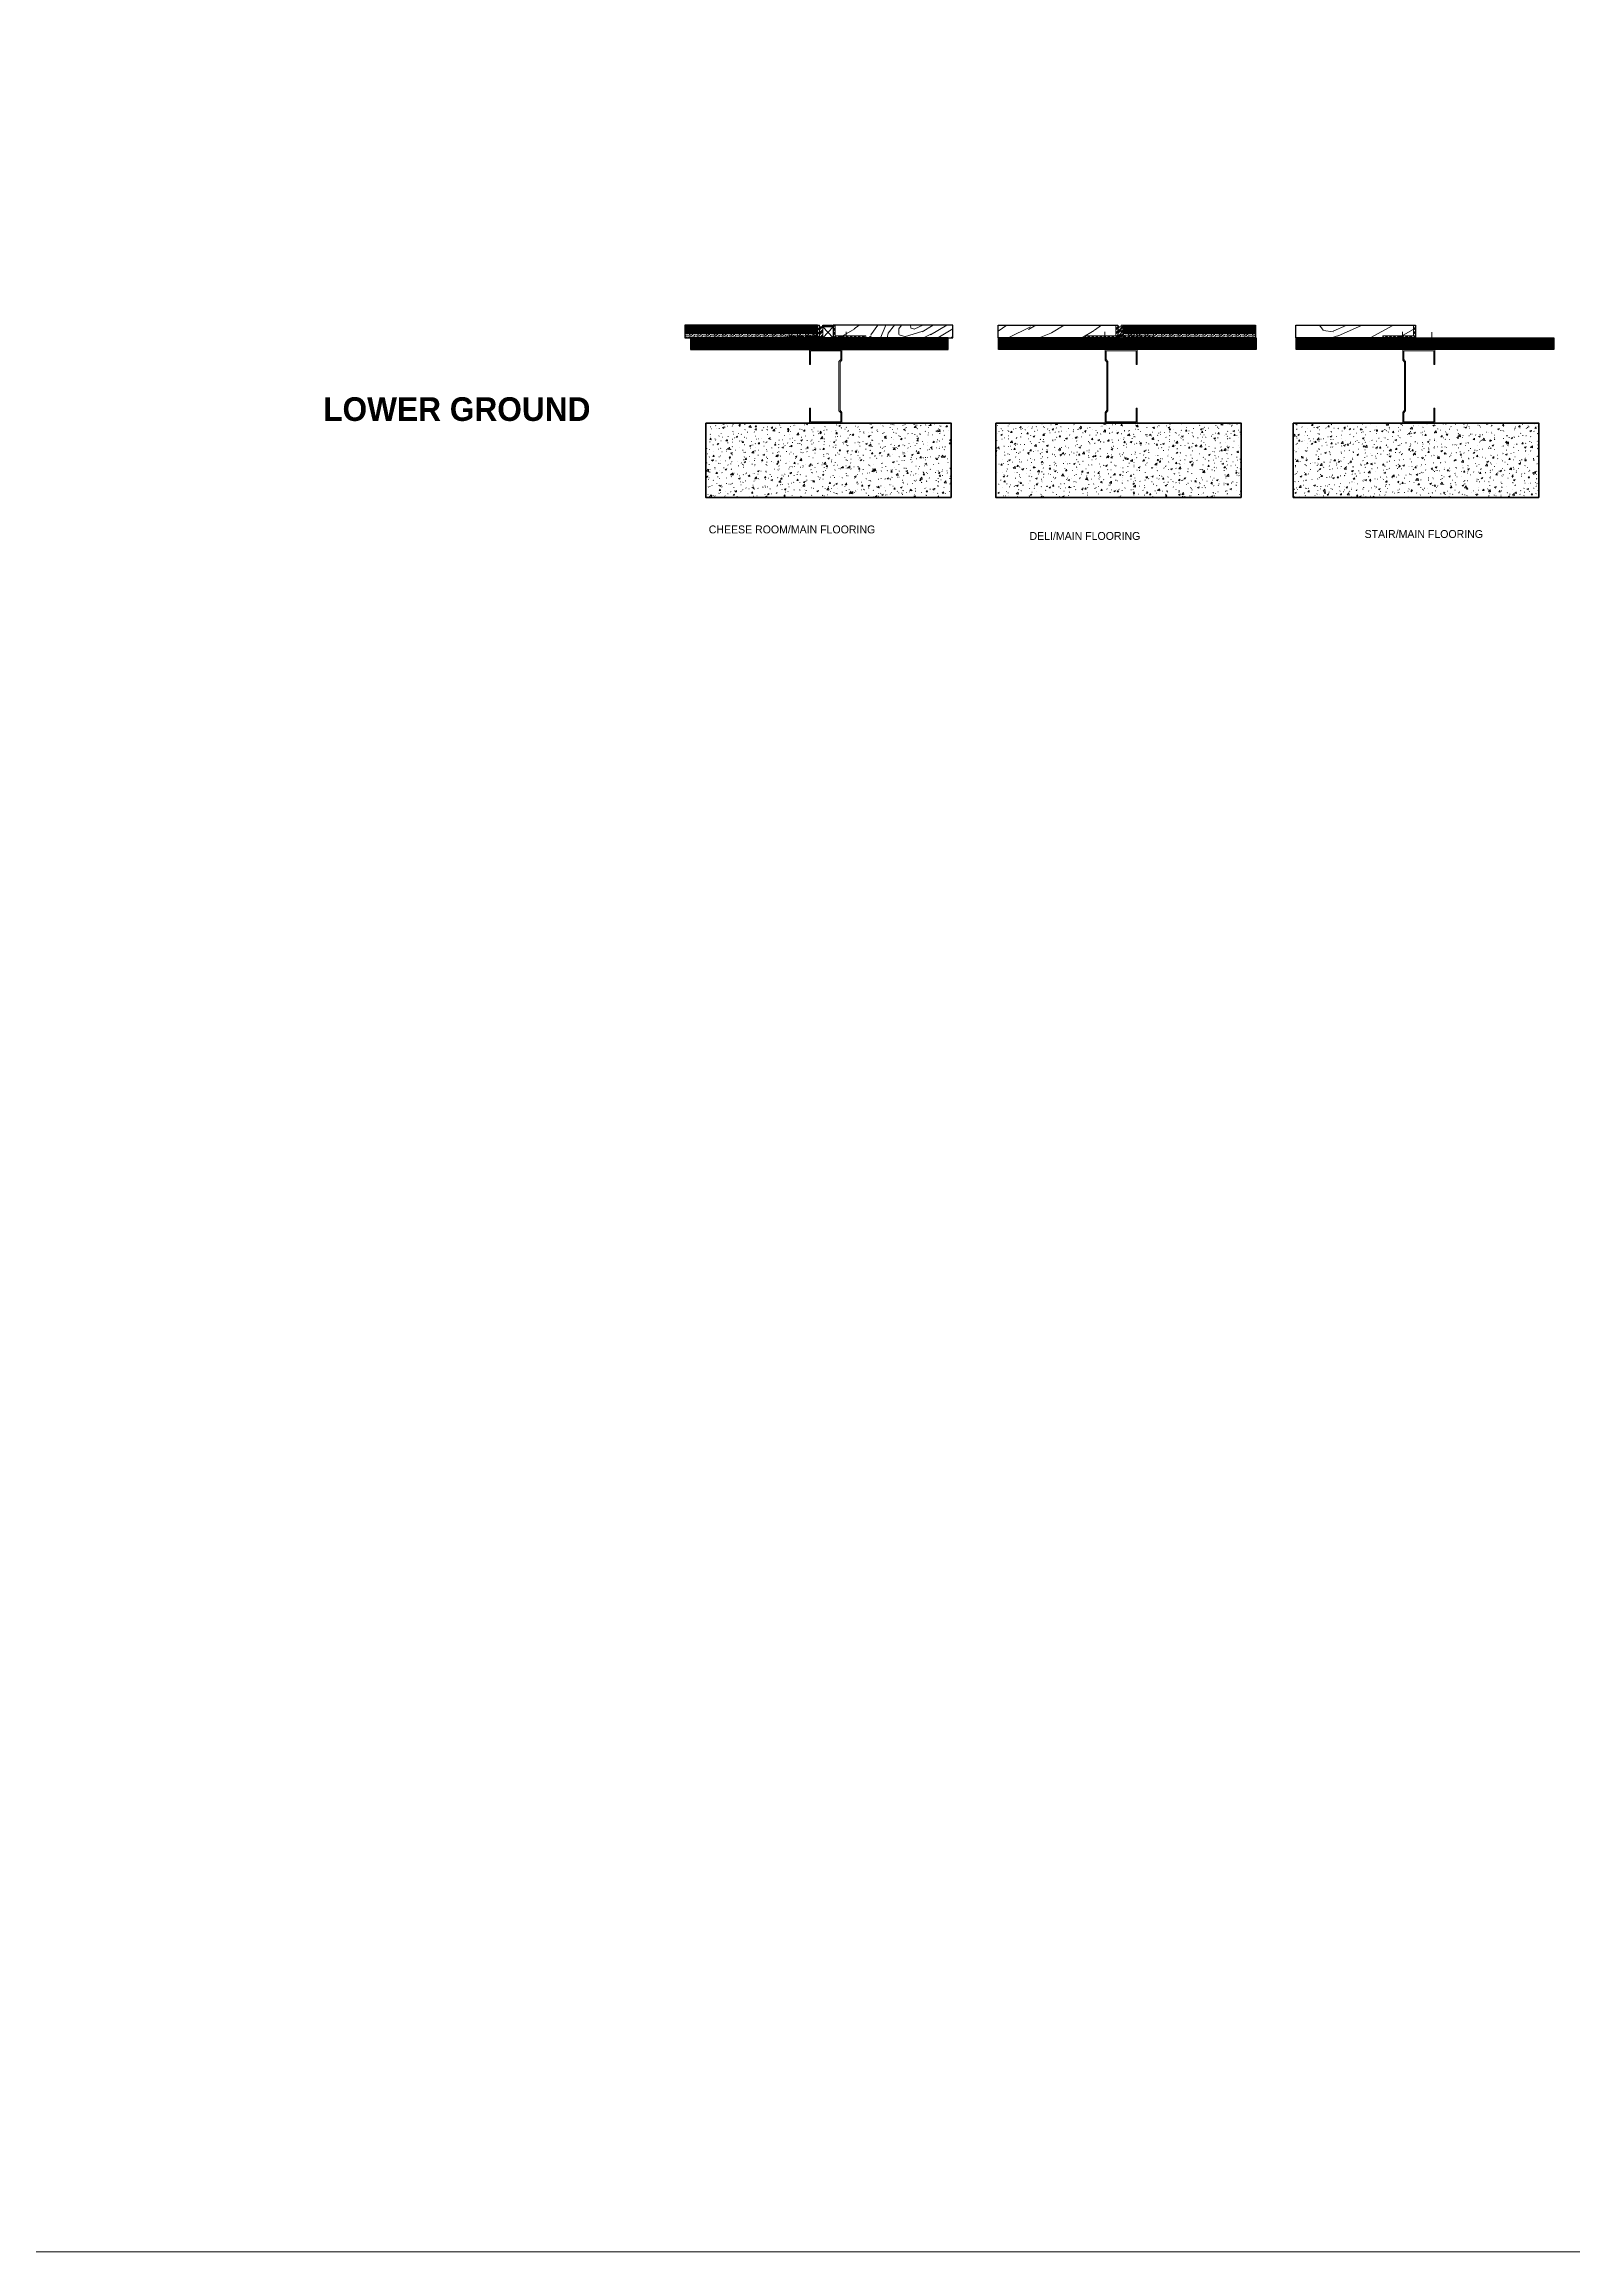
# Model space of a CAD drawing. Header units: millimetres. Extents: x -159872 to 386485, y -250577 to 158966.
# Drawn here: x -46857 to -44514, y 26400 to 29786 of the extents above; entities that cross this region are included whole.
import ezdxf

# ---------------------------------------------------------------- set-up
doc = ezdxf.new("R2010")
doc.units = ezdxf.units.MM
doc.linetypes.add('Line Type-23', pattern=[12.192, 7.62, -1.524, 1.524, -1.524])
for name, color, linetype, lineweight in [('LDS-finishes-floor', 252, 'Continuous', 9), ('LDS-finishes-floor_Hatch', 7, 'Continuous', 5), ('LDS-vport', 100, 'Continuous', 18)]:
    doc.layers.add(name, color=color, linetype=linetype, lineweight=lineweight)
doc.styles.add('2Stone Sans', font='')
doc.styles.add('2Stone Sans (bold)', font='')
doc.styles.get('2Stone Sans').set_extended_font_data('2Stone Sans')
doc.styles.get('2Stone Sans (bold)').set_extended_font_data('2Stone Sans', bold=True)
pattern_1 = [(30, (60734.57, -36191.28), (-150, 259.8076), [43.5, -256.5])]
pattern_2 = [(25.101, (60761.173, -36231.346), (3267.68845005, 1540.1973933), [52.6926, -10485.807]), (26.0549, (60726.809, -36285.827), (4047.1110535, 1990.1983232), [87.2067, -8633.4576]), (28.7681, (60688.2007, -36347.9547), (12360.94882204, 6790.2088995), [139.5324, -27766.9179]), (56.565, (60848.78, -36392.08), (109.80776, 409.8074), [33.5409, -637.2792]), (13.7398, (60815.535, -36364.505), (2118.6533044, 530.3849318), [37.5, -7462.4997]), (13.8108, (60799.491, -36354.715), (2118.6532903, 530.3850168), [48.42, -9635.5872]), (40.4374, (60817.7065, -36434.265), (6264.8114482, 5349.02857335), [57.9591, -11533.8456]), (21.3844, (60793.29, -36340.975), (5646.14994264, 2220.5816205), [50.0649, -9962.9253]), (28.2377, (60752.912, -36340.0383), (8723.64370912, 4690.20594164), [97.5462, -19411.6815]), (21.3844, (60721.29, -36216.267), (5646.14994264, 2220.5816205), [50.0649, -9962.9253]), (33.9909, (60686.9516, -36192.791), (3487.3071382, 2359.80660606), [64.6569, -12866.7003]), (17.0054, (60668.263, -36508.422), (2638.2681394, 830.3854145), [20.0124, -3982.4865]), (27.4363, (60671.8872, -36277.699), (11991.33483024, 6230.39905328), [100.6008, -20019.5373]), (33.1798, (60603.99, -36322.096), (4266.7307825, 2809.805205), [81.1248, -5327.202]), (36.8427, (60573.763, -36344.743), (1928.4626298, 1459.8049655), [37.7691, -7516.0368]), (30, (60663.16, -36322.58), (-150, 259.8076), [73.5, -226.5]), (36.7661, (60591.763, -36375.92), (10161.92844017, 7599.02362176), [89.1207, -17735.0175]), (32.6425, (60606.013, -36400.602), (10871.73281609, 6969.60629901), [97.6038, -19423.1538]), (56.565, (60797.71, -36414.63), (109.80776, 409.8074), [23.4786, -647.3415]), (-45.9637, (60806.35, -36390.59), (709.808505, -629.422273), [6.1848, -1230.7473]), (30, (60722.3, -36446.04), (-150, 259.8076), [19.5, -280.5]), (38.7461, (60739.2, -36436.29), (1408.84659, 1159.8059283), [19.7295, -3926.154]), (101.565, (60754.59, -36423.94), (-149.99982, 259.80765), [4.7433, -943.9401]), (-3.69, (60742.84, -36418.6), (669.61466, 40.193173), [10.8168, -1070.8479]), (21.2539, (60724.456, -36425.75), (1968.6521463, 790.194516), [19.7295, -3926.154]), (35.1944, (60710.916, -36435.3), (2448.0768566, 1759.806308), [16.5681, -3297.0402]), (48.4349, (60701.475, -36445.95), (369.615396, 559.80705), [14.2302, -934.4529]), (101.565, (60702.43, -36450.59), (-149.99982, 259.80765), [4.7433, -943.9401]), (-14.9999, (60702.43, -36450.6), (259.80723, 150.00087), [6.3639, -417.8994]), (24.2895, (60708.573, -36452.24), (259.8072906, 150.000476), [15.0747, -2999.8875]), (-14.9999, (60684.24, -36461.1), (259.80723, 150.00087), [10.6065, -413.6568]), (16.7595, (60694.484, -36463.838), (3827.4983118, 1170.578412), [26.1963, -5213.0781]), (30, (60719.57, -36456.28), (-150, 259.8076), [36, -264]), (37.4314, (60750.745, -36438.284), (3597.1145859, 2769.6146295), [34.7922, -6923.6556]), (75, (60778.37, -36417.14), (-150.00005, 259.8077), [10.6065, -413.6574]), (-48.69, (60776.07, -36401.147), (859.80887, -889.22976), [7.6485, -1522.0578]), (11.5651, (60762.13, -36404), (259.80739, 150.00027), [14.2302, -934.4529]), (19.3804, (60739.093, -36412.103), (3157.8820916, 1130.3877308), [24.4182, -4859.2272]), (26.9873, (60713.661, -36425.054), (259.807415, 150.0004646), [28.5393, -5679.3495]), (36.7098, (60693.078, -36440.402), (1928.4615792, 1459.8062787), [25.6758, -5109.4965]), (53.9624, (60684.386, -36452.348), (369.615743, 559.8067356), [14.7732, -2939.8821]), (89.0362, (60684.24, -36461.093), (-40.191988, 669.615693), [8.7465, -1740.54]), (-52.8749, (60664.754, -36472.343), (1309.810325, -1668.651657), [12.0933, -2406.5844]), (12.4745, (60672.053, -36481.985), (4906.9186973, 1100.9674584), [29.8872, -5947.5681]), (25.0303, (60701.234, -36475.53), (3267.690151, 1540.1946682), [34.6302, -6891.4071]), (30, (60732.6, -36460.88), (-150, 259.8076), [45, -255]), (42.2647, (60771.583, -36438.378), (2038.2704124, 1869.6121179), [35.3058, -7025.8536]), (-9.8055, (60794.805, -36388.598), (1899.036402, -289.227735), [11.7153, -2331.357]), (5.2249, (60773.417, -36390.554), (3607.882355, 350.9643276), [21.4767, -4273.8681]), (21.0274, (60746.485, -36400.907), (3677.4981642, 1430.3865242), [28.8531, -5741.7618]), (27.879, (60710.661, -36419.858), (259.8073652, 150.0005505), [40.5279, -8065.0254]), (34.9697, (60682.283, -36439.706), (2707.88489, 1909.8055566), [34.6302, -6891.4071]), (51.8014, (60667.3, -36458.75), (369.615404, 559.807483), [24.2331, -1591.3161]), (79.3987, (60664.754, -36472.343), (399.038418, 2308.84583), [13.8294, -2752.0341]), (-54.2894, (60656.61, -36482.24), (1609.808051, -2188.268487), [15.0747, -2999.8878]), (-6.8698, (60665.41, -36494.48), (1079.42179, -69.61326), [15, -1484.9982]), (23.6599, (60680.303, -36496.275), (259.807397, 150.000578), [54.3324, -2662.2828]), (31.1691, (60730.068, -36474.471), (12320.7708701, 7459.79915485), [73.5153, -14629.5453]), (38.4711, (60792.971, -36436.422), (4746.1548755, 3779.41859494), [71.2776, -14184.246]), (20.5377, (60789.903, -36374.11), (259.807583, 150.000112), [27.3723, -1797.4563]), (21.6744, (60732.142, -36397.063), (1968.65250024, 790.19398366), [62.1549, -12368.853]), (32.121, (60697.818, -36418.612), (6605.0047539, 4159.7963814), [40.5279, -8065.0254]), (38.4269, (60665.744, -36444.059), (4746.1562472, 3779.4165048), [40.9419, -8147.463]), (65.5376, (60655.057, -36467.55), (589.231704, 1379.420889), [25.8069, -2554.8882]), (96.0375, (60656.61, -36482.24), (-270.5768385, 2268.653615), [14.7732, -2939.8842]), (23.991, (60747.128, -36378.019), (2748.0760443, 1240.1925188), [57.315, -5674.1769]), (31.2453, (60688.122, -36413.818), (11541.35043023, 7009.79444452), [69.0162, -13734.2439]), (41.6893, (60654.95, -36443.362), (5485.3873784, 4899.0303576), [44.4213, -8839.8321]), (53.1985, (60641.263, -36461.657), (369.615746, 559.806813), [22.8474, -2261.883]), (30, (60739.76, -36479.27), (-150, 259.8076), [90, -210]), (23.991, (60687.4, -36502.569), (2748.0760443, 1240.1925188), [57.315, -5674.1769]), (26.7603, (60722.191, -36376.828), (4826.53726135, 2440.19252802), [79.6272, -15845.8242]), (32.4895, (60663.935, -36413.926), (5565.77081, 3559.8023094), [69.0651, -6837.4533]), (39.7824, (60630.013, -36442.171), (5375.575835, 4489.22967345), [44.1417, -8784.2214]), (30, (60654.2, -36397.04), (-150, 259.8076), [114, -186]), (33.9451, (60618.013, -36421.386), (3487.30983455, 2359.8020784), [43.6032, -8677.0608]), (26.7603, (60650.191, -36252.12), (4826.53726135, 2440.19252802), [79.6272, -15845.8242]), (32.4895, (60591.935, -36289.218), (5565.77081, 3559.8023094), [69.0651, -6837.4533]), (39.7824, (60558.013, -36317.463), (5375.575835, 4489.22967345), [44.1417, -8784.2214]), (27.6141, (60623.098, -36226.193), (259.8074231, 150.0003105), [72.0624, -7134.1845]), (28.4089, (60575.5824, -36251.894), (259.8074143, 150.0001048), [54.0207, -10750.1448]), (30, (60534, -36275.9), (-150, 259.8076), [48, -252]), (26.0996, (60675.167, -36220.38), (4047.11066753, 1990.19893153), [66.1533, -13164.4914]), (29.1049, (60591.2786, -36267.0807), (259.8074543, 150.00031686), [96.0117, -19106.3316]), (30, (60544.5, -36294.08), (-150, 259.8076), [54, -246]), (31.9091, (60861.82, -36396.672), (7384.4249161, 4609.8007271), [45.0249, -8959.9734]), (27.2737, (60900.041, -36372.873), (259.8075762, 149.999991), [31.5357, -6275.6031]), (38.4269, (60772.247, -36169.527), (4746.1562472, 3779.4165048), [40.9419, -8147.463]), (30, (60808.9, -36209), (-150, 259.8076), [28.5, -271.5]), (24.9576, (60805.1536, -36247.523), (6275.57207565, 2930.39009367), [51.198, -10188.4299]), (25.0303, (60810.511, -36280.803), (3267.690151, 1540.1946682), [34.6302, -6891.4071]), (33.0127, (60841.889, -36266.151), (4526.5412304, 2959.8004622), [28.5393, -5679.3495]), (30, (60838.85, -36293.9), (-150, 259.8076), [45, -255]), (108.69, (60867.256, -36364.09), (-149.999687, 259.807903), [7.6485, -1522.0578]), (-5.5376, (60851.962, -36355.598), (1079.421833, -69.613559), [12.9036, -2567.7915]), (33.0127, (60877.889, -36328.505), (4526.5412304, 2959.8004622), [28.5393, -5679.3495]), (25.0303, (60846.511, -36343.157), (3267.690151, 1540.1946682), [34.6302, -6891.4071]), (35.1944, (60876.281, -36301.72), (2448.0768566, 1759.806308), [16.5681, -3297.0402]), (30, (60839.9, -36322.72), (-150, 259.8076), [42, -258]), (35.1944, (60804.281, -36177.012), (2448.0768566, 1759.806308), [16.5681, -3297.0402]), (30, (60767.9, -36198), (-150, 259.8076), [42, -258]), (30, (60740.56, -36156.64), (-150, 259.8076), [61.5, -238.5])]
pattern_3 = [(50, (60673.513, -36457.515), (24.7998088, -2.169702), [2.593181, -28.524994]), (-5, (60673.513, -36457.515), (-4.7974314, 26.007607), [2.074545, -22.819995]), (100.4514, (60675.58, -36457.696), (20.0023958, 23.8378892), [2.203865, -24.2425144]), (46.1842, (60673.513, -36450.6), (36.90066, -5.722944), [3.889772, -42.787491]), (96.6356, (60676.59, -36451.077), (32.316664, 33.680856), [3.305797, -36.363766]), (-8.8158, (60673.513, -36450.6), (32.316638, 33.680881), [3.111818, -34.229993]), (21, (60676.97, -36452.329), (20.638509, -13.92085), [2.593181, -28.524994]), (-34, (60676.97, -36452.33), (8.41281, 25.0726067), [2.074545, -22.819995]), (71.4514, (60678.69, -36453.49), (29.0513276, 11.151734), [2.203865, -24.2425144]), (37.5, (60673.513, -36457.515), (0.4204361, 11.51005467), [0.3457575, -68.2698184]), (37.5, (60691.672, -36443.581), (0.4204361, 11.51005467), [0.3457575, -68.2698184]), (37.5, (60691.947, -36443.371), (0.4204361, 11.51005467), [0.3457575, -68.2698184]), (37.5, (60710.6, -36429.058), (0.4204361, 11.51005467), [0.3457575, -68.2698184]), (37.5, (60710.874, -36428.847), (0.4204361, 11.51005467), [0.3457575, -68.2698184]), (7.5, (60673.513, -36457.515), (9.0958266, 13.6370807), [0.3457575, -43.6173086]), (7.5, (60686.951, -36455.746), (9.0958266, 13.6370807), [0.3457575, -43.6173086]), (7.5, (60687.294, -36455.701), (9.0958266, 13.6370807), [0.3457575, -43.6173086]), (7.5, (60709.473, -36452.781), (9.0958266, 13.6370807), [0.3457575, -43.6173086]), (7.5, (60709.816, -36452.736), (9.0958266, 13.6370807), [0.3457575, -43.6173086]), (-32.5, (60665.803, -36457.515), (18.4573111, -0.7798516), [0.3457575, -71.053166]), (-32.5, (60673.385, -36462.345), (18.4573111, -0.7798516), [0.3457575, -71.053166]), (-32.5, (60673.676, -36462.531), (18.4573111, -0.7798516), [0.3457575, -71.053166]), (-32.5, (60696.713, -36477.207), (18.4573111, -0.7798516), [0.3457575, -71.053166]), (-32.5, (60697.005, -36477.393), (18.4573111, -0.7798516), [0.3457575, -71.053166]), (-42.5, (60662.345, -36457.515), (20.1640992, 3.4612048), [0.3457575, -54.214776]), (-42.5, (60670.885, -36465.34), (20.1640992, 3.4612048), [0.3457575, -54.214776]), (-42.5, (60671.14, -36465.574), (20.1640992, 3.4612048), [0.3457575, -54.214776]), (-42.5, (60684.6, -36477.908), (20.1640992, 3.4612048), [0.3457575, -54.214776]), (-42.5, (60684.855, -36478.141), (20.1640992, 3.4612048), [0.3457575, -54.214776])]
pattern_4 = [(45, (60673.5132, -36457.5152), (-0.898025612, 0.898025612), [])]
pattern_5 = [(45, (60673.51323, -36457.5152), (-0.2645833333, 0.4850694444), [])]
pattern_6 = [(45, (60675.529, -36455.824), (6.35, -6.35), [0.08980256, -8.89045354]), (45, (60674.405, -36458.743), (6.35, -6.35), [0.08980256, -8.89045354]), (45, (60677.0365, -36458.329), (6.35, -6.35), [0.08980256, -8.89045354]), (45, (60670.512, -36456.822), (6.35, -6.35), [0.08980256, -8.89045354]), (45, (60672.439, -36459.624), (6.35, -6.35), [0.08980256, -8.89045354]), (45, (60673.893, -36461.1285), (6.35, -6.35), [0.08980256, -8.89045354]), (45, (60676.071, -36459.985), (6.35, -6.35), [0.08980256, -8.89045354]), (45, (60674.183, -36452.748), (6.35, -6.35), [0.08980256, -8.89045354]), (45, (60678.0995, -36457.595), (6.35, -6.35), [0.2245064, -8.7557497]), (45, (60673.876, -36455.224), (6.35, -6.35), [0.08980256, -8.89045354]), (45, (60670.701, -36459.558), (6.35, -6.35), [0.08980256, -8.89045354]), (45, (60672.206, -36454.9495), (6.35, -6.35), [0.2245064, -8.7557497]), (45, (60674.953, -36462.8875), (6.35, -6.35), [0.08980256, -8.89045354]), (45, (60673.513, -36457.515), (6.35, -6.35), [0.2245064, -8.7557497]), (45, (60671.906, -36462.183), (6.35, -6.35), [0.2245064, -8.7557497])]
pattern_7 = [(45, (60675.529, -36455.824), (6.35, -6.35), [])]
pattern_8 = [(45, (60674.405, -36458.743), (6.35, -6.35), [0.08980256, -8.89045354]), (45, (60677.0365, -36458.329), (6.35, -6.35), [0.08980256, -8.89045354]), (45, (60670.512, -36456.822), (6.35, -6.35), [0.08980256, -8.89045354]), (45, (60672.439, -36459.624), (6.35, -6.35), [0.08980256, -8.89045354]), (45, (60673.893, -36461.1285), (6.35, -6.35), [0.08980256, -8.89045354]), (45, (60676.071, -36459.985), (6.35, -6.35), [0.08980256, -8.89045354]), (45, (60674.183, -36452.748), (6.35, -6.35), [0.08980256, -8.89045354]), (45, (60678.0995, -36457.595), (6.35, -6.35), [0.2245064, -8.7557497]), (45, (60673.876, -36455.224), (6.35, -6.35), [0.08980256, -8.89045354]), (45, (60670.701, -36459.558), (6.35, -6.35), [0.08980256, -8.89045354]), (45, (60672.206, -36454.9495), (6.35, -6.35), [0.2245064, -8.7557497]), (45, (60674.953, -36462.8875), (6.35, -6.35), [0.08980256, -8.89045354]), (45, (60673.513, -36457.515), (6.35, -6.35), [0.2245064, -8.7557497]), (45, (60671.906, -36462.183), (6.35, -6.35), [0.2245064, -8.7557497])]
pattern_9 = [(45, (60673.5132, -36457.515), (-3.08687324, 3.08687324), []), (45, (60672.671, -36456.673), (-3.08687324, 3.08687324), [])]
pattern_10 = [(45, (60673.513, -36457.515), (-3.92886205, 3.92886205), []), (45, (60672.952, -36456.954), (-3.92886205, 3.92886205), []), (45, (60672.3907, -36456.3927), (-3.92886205, 3.92886205), [])]
pattern_11 = [(45, (60670.5146, -36457.1183), (-3.92886205, 3.92886205), [])]

msp = doc.modelspace()

# ---------------------------------------------------------------- hatches: boundary and pattern name
at = {"layer": 'LDS-finishes-floor_Hatch', "linetype": 'Continuous', "lineweight": 5, "transparency": 33554687}
h = msp.add_hatch(dxfattribs=at)
h.set_pattern_fill('01_   cut', color=250, style=0, pattern_type=2)
h.set_pattern_definition(pattern_5)
h.paths.add_polyline_path([(-45670.73318, 29345.06792), (-45670.73318, 29355.06756), (-45874, 29355.06756), (-45874, 29345.06792)])
h = msp.add_hatch(dxfattribs=at)
h.set_pattern_fill('Sand-2', color=255, style=0, pattern_type=2)
h.set_pattern_definition(pattern_7)
h.paths.add_polyline_path([(-45670.73318, 29343.06756), (-45670.73318, 29345.06792), (-45874, 29345.06792), (-45874, 29343.06756)])
h = msp.add_hatch(dxfattribs=at)
h.set_pattern_fill('Sand-2-1', style=0, pattern_type=2)
h.set_pattern_definition(pattern_8)
h.paths.add_polyline_path([(-45670.73318, 29343.06756), (-45670.73318, 29345.06792), (-45874, 29345.06792), (-45874, 29343.06756)])
h = msp.add_hatch(dxfattribs=at)
h.set_pattern_fill('Sand', style=0, pattern_type=2)
h.set_pattern_definition(pattern_6)
h.paths.add_polyline_path([(-45670.73318, 29336.06756), (-45670.73318, 29343.06756), (-45874, 29343.06756), (-45874, 29336.06756)])
h = msp.add_hatch(dxfattribs=at)
h.set_pattern_fill('Brick', style=0, pattern_type=2)
h.set_pattern_definition(pattern_4)
h.paths.add_polyline_path([(-45470.23318, 29336.06756), (-45865.5, 29336.06756), (-45865.5, 29318.06756), (-45470.23318, 29318.06756)])
at = {"layer": 'LDS-finishes-floor_Hatch', "linetype": 'Continuous', "lineweight": 13, "transparency": 33554687}
h = msp.add_hatch(dxfattribs=at)
h.set_pattern_fill('Steel', style=0, pattern_type=2)
h.set_pattern_definition(pattern_9)
h.paths.add_polyline_path([(-45667.73318, 29336.06756), (-45667.73318, 29355.06756), (-45670.73318, 29355.06756), (-45670.73318, 29339.06756), (-45717.73318, 29339.06756), (-45717.73318, 29336.06756)])
at = {"layer": 'LDS-finishes-floor_Hatch', "linetype": 'Continuous', "lineweight": 5, "transparency": 33554687}
h = msp.add_hatch(dxfattribs=at)
h.set_pattern_fill('07_   rubber-1', color=250, style=0, pattern_type=2)
h.set_pattern_definition(pattern_10)
edge = h.paths.add_edge_path()
edge.add_line((-45667.73318, 29336.06756), (-45662.73318, 29336.06756))
edge.add_line((-45662.73318, 29336.06756), (-45662.73318, 29355.06756))
edge.add_arc((-45665.23318, 29355.06756), 2.5, 270, 360, ccw=False)
edge.add_arc((-45665.23318, 29355.06756), 2.5, 180, 270, ccw=False)
edge.add_line((-45667.73318, 29355.06756), (-45667.73318, 29336.06756))
h = msp.add_hatch(dxfattribs=at)
h.set_pattern_fill('07_   rubber', style=0, pattern_type=2)
h.set_pattern_definition(pattern_11)
edge = h.paths.add_edge_path()
edge.add_line((-45667.73318, 29336.06756), (-45662.73318, 29336.06756))
edge.add_line((-45662.73318, 29336.06756), (-45662.73318, 29355.06756))
edge.add_arc((-45665.23318, 29355.06756), 2.5, 270, 360, ccw=False)
edge.add_arc((-45665.23318, 29355.06756), 2.5, 180, 270, ccw=False)
edge.add_line((-45667.73318, 29355.06756), (-45667.73318, 29336.06756))
at = {"layer": 'LDS-finishes-floor_Hatch', "linetype": 'Continuous', "lineweight": 13, "transparency": 33554687}
h = msp.add_hatch(dxfattribs=at)
h.set_pattern_fill('Steel', style=0, pattern_type=2)
h.set_pattern_definition(pattern_9)
h.paths.add_polyline_path([(-45662.73318, 29355.06756), (-45647.73318, 29355.06756), (-45647.73318, 29352.56756), (-45662.73318, 29352.56756)])
at = {"layer": 'LDS-finishes-floor_Hatch', "linetype": 'Continuous', "lineweight": 5, "transparency": 33554687}
h = msp.add_hatch(dxfattribs=at)
h.set_pattern_fill('07_   rubber-1', color=250, style=0, pattern_type=2)
h.set_pattern_definition(pattern_10)
edge = h.paths.add_edge_path()
edge.add_line((-45647.73318, 29352.56756), (-45646.75096, 29352.56756))
edge.add_line((-45646.75096, 29352.56756), (-45646.75096, 29355.06756))
edge.add_arc((-45647.24207, 29355.06756), 0.49111, 270, 360, ccw=False)
edge.add_arc((-45647.24207, 29355.06756), 0.49111, 180, 270, ccw=False)
edge.add_line((-45647.73318, 29355.06756), (-45647.73318, 29352.56756))
h = msp.add_hatch(dxfattribs=at)
h.set_pattern_fill('07_   rubber', style=0, pattern_type=2)
h.set_pattern_definition(pattern_11)
edge = h.paths.add_edge_path()
edge.add_line((-45647.73318, 29352.56756), (-45646.75096, 29352.56756))
edge.add_line((-45646.75096, 29352.56756), (-45646.75096, 29355.06756))
edge.add_arc((-45647.24207, 29355.06756), 0.49111, 270, 360, ccw=False)
edge.add_arc((-45647.24207, 29355.06756), 0.49111, 180, 270, ccw=False)
edge.add_line((-45647.73318, 29355.06756), (-45647.73318, 29352.56756))
h = msp.add_hatch(dxfattribs=at)
h.set_pattern_fill('WOOD_10-1', color=8, style=0, pattern_type=2)
h.set_pattern_definition(pattern_1)
h.paths.add_polyline_path([(-45463.24007, 29355.06756), (-45646.73318, 29355.06756), (-45646.73318, 29336.06756), (-45463.24007, 29336.06756)])
h = msp.add_hatch(dxfattribs=at)
h.set_pattern_fill('WOOD_10', color=252, style=0, pattern_type=2)
h.set_pattern_definition(pattern_2)
h.paths.add_polyline_path([(-45463.24007, 29355.06756), (-45646.73318, 29355.06756), (-45646.73318, 29336.06756), (-45463.24007, 29336.06756)])
h = msp.add_hatch(dxfattribs=at)
h.set_pattern_fill('WOOD_10-1', color=8, style=0, pattern_type=2)
h.set_pattern_definition(pattern_1)
h.paths.add_polyline_path([(-45463.24007, 29355.06756), (-45646.73318, 29355.06756), (-45646.73318, 29336.06756), (-45463.24007, 29336.06756)])
h = msp.add_hatch(dxfattribs=at)
h.set_pattern_fill('WOOD_10', color=252, style=0, pattern_type=2)
h.set_pattern_definition(pattern_2)
h.paths.add_polyline_path([(-45463.24007, 29355.06756), (-45646.73318, 29355.06756), (-45646.73318, 29336.06756), (-45463.24007, 29336.06756)])
at = {"layer": 'LDS-finishes-floor_Hatch', "linetype": 'Continuous', "lineweight": 13, "transparency": 33554687}
h = msp.add_hatch(dxfattribs=at)
h.set_pattern_fill('Steel', style=0, pattern_type=2)
h.set_pattern_definition(pattern_9)
h.paths.add_polyline_path([(-45646.73318, 29336.06756), (-45646.73318, 29355.06756), (-45643.73318, 29355.06756), (-45643.73318, 29339.06756), (-45596.73318, 29339.06756), (-45596.73318, 29336.06756)])
at = {"layer": 'LDS-finishes-floor_Hatch', "linetype": 'Continuous', "lineweight": 5, "transparency": 33554687}
h = msp.add_hatch(dxfattribs=at)
h.set_pattern_fill('WOOD_10-1', color=8, style=0, pattern_type=2)
h.set_pattern_definition(pattern_1)
h.paths.add_polyline_path([(-45393.39516, 29355.06756), (-45209.90205, 29355.06756), (-45209.90205, 29336.06756), (-45393.39516, 29336.06756)])
h = msp.add_hatch(dxfattribs=at)
h.set_pattern_fill('WOOD_10', color=252, style=0, pattern_type=2)
h.set_pattern_definition(pattern_2)
h.paths.add_polyline_path([(-45393.39516, 29355.06756), (-45209.90205, 29355.06756), (-45209.90205, 29336.06756), (-45393.39516, 29336.06756)])
h = msp.add_hatch(dxfattribs=at)
h.set_pattern_fill('WOOD_10-1', color=8, style=0, pattern_type=2)
h.set_pattern_definition(pattern_1)
h.paths.add_polyline_path([(-45393.39516, 29355.06756), (-45209.90205, 29355.06756), (-45209.90205, 29336.06756), (-45393.39516, 29336.06756)])
h = msp.add_hatch(dxfattribs=at)
h.set_pattern_fill('WOOD_10', color=252, style=0, pattern_type=2)
h.set_pattern_definition(pattern_2)
h.paths.add_polyline_path([(-45393.39516, 29355.06756), (-45209.90205, 29355.06756), (-45209.90205, 29336.06756), (-45393.39516, 29336.06756)])
h = msp.add_hatch(dxfattribs=at)
h.set_pattern_fill('Brick', style=0, pattern_type=2)
h.set_pattern_definition(pattern_4)
h.paths.add_polyline_path([(-45392.90205, 29336.06756), (-44997.63523, 29336.06756), (-44997.63523, 29318.06756), (-45392.90205, 29318.06756)])
at = {"layer": 'LDS-finishes-floor_Hatch', "linetype": 'Continuous', "lineweight": 13, "transparency": 33554687}
h = msp.add_hatch(dxfattribs=at)
h.set_pattern_fill('Steel', style=0, pattern_type=2)
h.set_pattern_definition(pattern_9)
h.paths.add_polyline_path([(-45209.90205, 29336.06756), (-45209.90205, 29355.06756), (-45212.90205, 29355.06756), (-45212.90205, 29339.06756), (-45259.90205, 29339.06756), (-45259.90205, 29336.06756)])
at = {"layer": 'LDS-finishes-floor_Hatch', "linetype": 'Continuous', "lineweight": 5, "transparency": 33554687}
h = msp.add_hatch(dxfattribs=at)
h.set_pattern_fill('07_   rubber-1', color=250, style=0, pattern_type=2)
h.set_pattern_definition(pattern_10)
edge = h.paths.add_edge_path()
edge.add_line((-45204.90205, 29336.06756), (-45209.90205, 29336.06756))
edge.add_line((-45209.90205, 29336.06756), (-45209.90205, 29355.06756))
edge.add_arc((-45207.40205, 29355.06756), 2.5, 180, 270)
edge.add_arc((-45207.40205, 29355.06756), 2.5, 270, 360)
edge.add_line((-45204.90205, 29355.06756), (-45204.90205, 29336.06756))
h = msp.add_hatch(dxfattribs=at)
h.set_pattern_fill('07_   rubber', style=0, pattern_type=2)
h.set_pattern_definition(pattern_11)
edge = h.paths.add_edge_path()
edge.add_line((-45204.90205, 29336.06756), (-45209.90205, 29336.06756))
edge.add_line((-45209.90205, 29336.06756), (-45209.90205, 29355.06756))
edge.add_arc((-45207.40205, 29355.06756), 2.5, 180, 270)
edge.add_arc((-45207.40205, 29355.06756), 2.5, 270, 360)
edge.add_line((-45204.90205, 29355.06756), (-45204.90205, 29336.06756))
h = msp.add_hatch(dxfattribs=at)
h.set_pattern_fill('07_   rubber-1', color=250, style=0, pattern_type=2)
h.set_pattern_definition(pattern_10)
edge = h.paths.add_edge_path()
edge.add_line((-45204.90205, 29336.06756), (-45209.90205, 29336.06756))
edge.add_line((-45209.90205, 29336.06756), (-45209.90205, 29355.06756))
edge.add_arc((-45207.40205, 29355.06756), 2.5, 180, 270)
edge.add_arc((-45207.40205, 29355.06756), 2.5, 270, 360)
edge.add_line((-45204.90205, 29355.06756), (-45204.90205, 29336.06756))
h = msp.add_hatch(dxfattribs=at)
h.set_pattern_fill('07_   rubber', style=0, pattern_type=2)
h.set_pattern_definition(pattern_11)
edge = h.paths.add_edge_path()
edge.add_line((-45204.90205, 29336.06756), (-45209.90205, 29336.06756))
edge.add_line((-45209.90205, 29336.06756), (-45209.90205, 29355.06756))
edge.add_arc((-45207.40205, 29355.06756), 2.5, 180, 270)
edge.add_arc((-45207.40205, 29355.06756), 2.5, 270, 360)
edge.add_line((-45204.90205, 29355.06756), (-45204.90205, 29336.06756))
at = {"layer": 'LDS-finishes-floor_Hatch', "linetype": 'Continuous', "lineweight": 13, "transparency": 33554687}
h = msp.add_hatch(dxfattribs=at)
h.set_pattern_fill('Steel', style=0, pattern_type=2)
h.set_pattern_definition(pattern_9)
h.paths.add_polyline_path([(-45204.9143, 29336.06756), (-45204.9143, 29355.06756), (-45201.9143, 29355.06756), (-45201.9143, 29339.06756), (-45154.9143, 29339.06756), (-45154.9143, 29336.06756)])
at = {"layer": 'LDS-finishes-floor_Hatch', "linetype": 'Continuous', "lineweight": 5, "transparency": 33554687}
h = msp.add_hatch(dxfattribs=at)
h.set_pattern_fill('01_   cut', color=250, style=0, pattern_type=2)
h.set_pattern_definition(pattern_5)
h.paths.add_polyline_path([(-45201.9143, 29345.06792), (-45201.9143, 29355.06756), (-44998.64748, 29355.06756), (-44998.64748, 29345.06792)])
h = msp.add_hatch(dxfattribs=at)
h.set_pattern_fill('Sand-2', color=255, style=0, pattern_type=2)
h.set_pattern_definition(pattern_7)
h.paths.add_polyline_path([(-45201.9143, 29343.06756), (-45201.9143, 29345.06792), (-44998.64748, 29345.06792), (-44998.64748, 29343.06756)])
h = msp.add_hatch(dxfattribs=at)
h.set_pattern_fill('Sand-2-1', style=0, pattern_type=2)
h.set_pattern_definition(pattern_8)
h.paths.add_polyline_path([(-45201.9143, 29343.06756), (-45201.9143, 29345.06792), (-44998.64748, 29345.06792), (-44998.64748, 29343.06756)])
h = msp.add_hatch(dxfattribs=at)
h.set_pattern_fill('Sand', style=0, pattern_type=2)
h.set_pattern_definition(pattern_6)
h.paths.add_polyline_path([(-45201.9143, 29336.06756), (-45201.9143, 29343.06756), (-44998.64748, 29343.06756), (-44998.64748, 29336.06756)])
h = msp.add_hatch(dxfattribs=at)
h.set_pattern_fill('WOOD_10-1', color=8, style=0, pattern_type=2)
h.set_pattern_definition(pattern_1)
h.paths.add_polyline_path([(-44936.90205, 29355.06756), (-44753.40894, 29355.06756), (-44753.40894, 29336.06756), (-44936.90205, 29336.06756)])
h = msp.add_hatch(dxfattribs=at)
h.set_pattern_fill('WOOD_10', color=252, style=0, pattern_type=2)
h.set_pattern_definition(pattern_2)
h.paths.add_polyline_path([(-44936.90205, 29355.06756), (-44753.40894, 29355.06756), (-44753.40894, 29336.06756), (-44936.90205, 29336.06756)])
h = msp.add_hatch(dxfattribs=at)
h.set_pattern_fill('WOOD_10-1', color=8, style=0, pattern_type=2)
h.set_pattern_definition(pattern_1)
h.paths.add_polyline_path([(-44936.90205, 29355.06756), (-44753.40894, 29355.06756), (-44753.40894, 29336.06756), (-44936.90205, 29336.06756)])
h = msp.add_hatch(dxfattribs=at)
h.set_pattern_fill('WOOD_10', color=252, style=0, pattern_type=2)
h.set_pattern_definition(pattern_2)
h.paths.add_polyline_path([(-44936.90205, 29355.06756), (-44753.40894, 29355.06756), (-44753.40894, 29336.06756), (-44936.90205, 29336.06756)])
h = msp.add_hatch(dxfattribs=at)
h.set_pattern_fill('Brick', style=0, pattern_type=2)
h.set_pattern_definition(pattern_4)
h.paths.add_polyline_path([(-44936.40894, 29336.06756), (-44541.14212, 29336.06756), (-44541.14212, 29318.06756), (-44936.40894, 29318.06756)])
at = {"layer": 'LDS-finishes-floor_Hatch', "linetype": 'Continuous', "lineweight": 13, "transparency": 33554687}
h = msp.add_hatch(dxfattribs=at)
h.set_pattern_fill('Steel', style=0, pattern_type=2)
h.set_pattern_definition(pattern_9)
h.paths.add_polyline_path([(-44753.40894, 29336.06756), (-44753.40894, 29355.06756), (-44756.40894, 29355.06756), (-44756.40894, 29339.06756), (-44803.40894, 29339.06756), (-44803.40894, 29336.06756)])
at = {"layer": 'LDS-finishes-floor_Hatch', "linetype": 'Continuous', "lineweight": 5, "transparency": 33554687}
h = msp.add_hatch(dxfattribs=at)
h.set_pattern_fill('03_   concrete 2', color=251, style=0, pattern_type=2)
h.set_pattern_definition(pattern_3)
h.paths.add_polyline_path([(-45842.23318, 29205.06756), (-45465.74007, 29205.06756), (-45465.74007, 29091.06756), (-45842.23318, 29091.06756)])
h = msp.add_hatch(dxfattribs=at)
h.set_pattern_fill('03_   concrete 2', color=251, style=0, pattern_type=2)
h.set_pattern_definition(pattern_3)
h.paths.add_polyline_path([(-45397.39516, 29205.06756), (-45020.90205, 29205.06756), (-45020.90205, 29091.06756), (-45397.39516, 29091.06756)])
h = msp.add_hatch(dxfattribs=at)
h.set_pattern_fill('03_   concrete 2', color=251, style=0, pattern_type=2)
h.set_pattern_definition(pattern_3)
h.paths.add_polyline_path([(-44940.90205, 29205.06756), (-44564.40894, 29205.06756), (-44564.40894, 29091.06756), (-44940.90205, 29091.06756)])

# ---------------------------------------------------------------- linework, layer by layer
at = {"layer": 'LDS-finishes-floor', "color": 7, "linetype": 'Line Type-23', "lineweight": 18, "transparency": 33554687}
for p, q in [((-45678.06761, 29344.5), (-45678.06761, 29323.13511)), ((-45626.74142, 29345), (-45626.74142, 29323.13511)), ((-45229.89381, 29345), (-45229.89381, 29323.13511)), ((-45185.06761, 29344.5), (-45185.06761, 29323.13511)), ((-44773.40069, 29345), (-44773.40069, 29323.13511)), ((-44728.5745, 29344.5), (-44728.5745, 29323.13511))]:
    msp.add_line(p, q, dxfattribs=at)
at = {"layer": 'LDS-finishes-floor', "color": 7, "linetype": 'Continuous', "lineweight": 5, "transparency": 33554687}
for p, q in [((-45662.73318, 29352.56756), (-45646.73318, 29336.06756)), ((-45662.73318, 29336.06756), (-45646.73318, 29352.56756))]:
    msp.add_line(p, q, dxfattribs=at)
at = {"layer": 'LDS-finishes-floor', "color": 7, "linetype": 'Continuous', "lineweight": 25, "transparency": 33554687, "flags": 128}
for points in [[(-45670.73318, 29345.06792), (-45670.73318, 29355.06756), (-45874, 29355.06756), (-45874, 29345.06792)], [(-45670.73318, 29343.06756), (-45670.73318, 29345.06792), (-45874, 29345.06792), (-45874, 29343.06756)], [(-45670.73318, 29336.06756), (-45670.73318, 29343.06756), (-45874, 29343.06756), (-45874, 29336.06756)], [(-45470.23318, 29336.06756), (-45865.5, 29336.06756), (-45865.5, 29318.06756), (-45470.23318, 29318.06756)], [(-45662.73318, 29355.06756), (-45647.73318, 29355.06756), (-45647.73318, 29352.56756), (-45662.73318, 29352.56756)], [(-45463.24007, 29355.06756), (-45646.73318, 29355.06756), (-45646.73318, 29336.06756), (-45463.24007, 29336.06756)], [(-45463.24007, 29355.06756), (-45646.73318, 29355.06756), (-45646.73318, 29336.06756), (-45463.24007, 29336.06756)], [(-45393.39516, 29355.06756), (-45209.90205, 29355.06756), (-45209.90205, 29336.06756), (-45393.39516, 29336.06756)], [(-45393.39516, 29355.06756), (-45209.90205, 29355.06756), (-45209.90205, 29336.06756), (-45393.39516, 29336.06756)], [(-45392.90205, 29336.06756), (-44997.63523, 29336.06756), (-44997.63523, 29318.06756), (-45392.90205, 29318.06756)], [(-45201.9143, 29345.06792), (-45201.9143, 29355.06756), (-44998.64748, 29355.06756), (-44998.64748, 29345.06792)], [(-45201.9143, 29343.06756), (-45201.9143, 29345.06792), (-44998.64748, 29345.06792), (-44998.64748, 29343.06756)], [(-45201.9143, 29336.06756), (-45201.9143, 29343.06756), (-44998.64748, 29343.06756), (-44998.64748, 29336.06756)], [(-44936.90205, 29355.06756), (-44753.40894, 29355.06756), (-44753.40894, 29336.06756), (-44936.90205, 29336.06756)], [(-44936.90205, 29355.06756), (-44753.40894, 29355.06756), (-44753.40894, 29336.06756), (-44936.90205, 29336.06756)], [(-44936.40894, 29336.06756), (-44541.14212, 29336.06756), (-44541.14212, 29318.06756), (-44936.40894, 29318.06756)]]:
    msp.add_lwpolyline(points, close=True, dxfattribs=at)
at = {"layer": 'LDS-finishes-floor', "color": 7, "linetype": 'Continuous', "lineweight": 18, "transparency": 33554687, "flags": 128}
for points in [[(-45667.73318, 29336.06756), (-45667.73318, 29355.06756), (-45670.73318, 29355.06756), (-45670.73318, 29339.06756), (-45717.73318, 29339.06756), (-45717.73318, 29336.06756)], [(-45646.73318, 29336.06756), (-45463.24007, 29336.06756), (-45463.24007, 29355.06756), (-45646.73318, 29355.06756)], [(-45646.73318, 29336.06756), (-45463.24007, 29336.06756), (-45463.24007, 29355.06756), (-45646.73318, 29355.06756)], [(-45646.73318, 29336.06756), (-45646.73318, 29355.06756), (-45643.73318, 29355.06756), (-45643.73318, 29339.06756), (-45596.73318, 29339.06756), (-45596.73318, 29336.06756)], [(-45209.90205, 29336.06756), (-45393.39516, 29336.06756), (-45393.39516, 29355.06756), (-45209.90205, 29355.06756)], [(-45209.90205, 29336.06756), (-45393.39516, 29336.06756), (-45393.39516, 29355.06756), (-45209.90205, 29355.06756)], [(-45209.90205, 29336.06756), (-45209.90205, 29355.06756), (-45212.90205, 29355.06756), (-45212.90205, 29339.06756), (-45259.90205, 29339.06756), (-45259.90205, 29336.06756)], [(-45204.9143, 29336.06756), (-45204.9143, 29355.06756), (-45201.9143, 29355.06756), (-45201.9143, 29339.06756), (-45154.9143, 29339.06756), (-45154.9143, 29336.06756)], [(-44753.40894, 29336.06756), (-44936.90205, 29336.06756), (-44936.90205, 29355.06756), (-44753.40894, 29355.06756)], [(-44753.40894, 29336.06756), (-44936.90205, 29336.06756), (-44936.90205, 29355.06756), (-44753.40894, 29355.06756)], [(-44753.40894, 29336.06756), (-44753.40894, 29355.06756), (-44756.40894, 29355.06756), (-44756.40894, 29339.06756), (-44803.40894, 29339.06756), (-44803.40894, 29336.06756)]]:
    msp.add_lwpolyline(points, close=True, dxfattribs=at)
for points in [[(-45667.73318, 29336.06756), (-45662.73318, 29336.06756), (-45662.73318, 29355.06756, -0.4142135624), (-45665.23318, 29352.56756, -0.4142135624), (-45667.73318, 29355.06756)], [(-45647.73318, 29352.56756), (-45646.75096, 29352.56756), (-45646.75096, 29355.06756, -0.4142135624), (-45647.24207, 29354.57644, -0.4142135624), (-45647.73318, 29355.06756)], [(-45204.90205, 29336.06756), (-45209.90205, 29336.06756), (-45209.90205, 29355.06756, 0.4142135624), (-45207.40205, 29352.56756, 0.4142135624), (-45204.90205, 29355.06756)], [(-45204.90205, 29336.06756), (-45209.90205, 29336.06756), (-45209.90205, 29355.06756, 0.4142135624), (-45207.40205, 29352.56756, 0.4142135624), (-45204.90205, 29355.06756)]]:
    msp.add_lwpolyline(points, format="xyb", close=True, dxfattribs=at)
at = {"layer": 'LDS-finishes-floor', "color": 7, "linetype": 'Continuous', "lineweight": 9, "transparency": 33554687, "flags": 128}
for points in [[(-45681.40519, 29228.07676), (-45681.40519, 29207.02804), (-45635.06117, 29207.02804), (-45635.06117, 29220.59291), (-45637.79495, 29224.02376), (-45637.79495, 29299.36262), (-45635.06117, 29302.79348), (-45635.06117, 29316.10707), (-45681.40519, 29316.10707), (-45681.40519, 29295.05835), (-45682.96735, 29295.05835), (-45682.96735, 29318.06756), (-45633.49901, 29318.06756), (-45633.49901, 29301.73014), (-45636.23279, 29298.29929), (-45636.23279, 29224.83582), (-45633.49901, 29221.40497), (-45633.49901, 29205.06756), (-45682.96735, 29205.06756), (-45682.96735, 29228.07676)], [(-45181.73004, 29228.07676), (-45181.73004, 29207.02804), (-45228.07406, 29207.02804), (-45228.07406, 29220.59291), (-45225.34028, 29224.02376), (-45225.34028, 29299.36262), (-45228.07406, 29302.79348), (-45228.07406, 29316.10707), (-45181.73004, 29316.10707), (-45181.73004, 29295.05835), (-45180.16788, 29295.05835), (-45180.16788, 29318.06756), (-45229.63622, 29318.06756), (-45229.63622, 29301.73014), (-45226.90244, 29298.29929), (-45226.90244, 29224.83582), (-45229.63622, 29221.40497), (-45229.63622, 29205.06756), (-45180.16788, 29205.06756), (-45180.16788, 29228.07676)], [(-44725.23692, 29228.07676), (-44725.23692, 29207.02804), (-44771.58095, 29207.02804), (-44771.58095, 29220.59291), (-44768.84717, 29224.02376), (-44768.84717, 29299.36262), (-44771.58095, 29302.79348), (-44771.58095, 29316.10707), (-44725.23692, 29316.10707), (-44725.23692, 29295.05835), (-44723.67477, 29295.05835), (-44723.67477, 29318.06756), (-44773.14311, 29318.06756), (-44773.14311, 29301.73014), (-44770.40933, 29298.29929), (-44770.40933, 29224.83582), (-44773.14311, 29221.40497), (-44773.14311, 29205.06756), (-44723.67477, 29205.06756), (-44723.67477, 29228.07676)]]:
    msp.add_lwpolyline(points, close=True, dxfattribs=at)
at = {"layer": 'LDS-finishes-floor', "color": 7, "linetype": 'Continuous', "lineweight": 35, "transparency": 33554687, "flags": 128}
for points in [[(-45842.23318, 29205.06756), (-45465.74007, 29205.06756), (-45465.74007, 29091.06756), (-45842.23318, 29091.06756)], [(-45397.39516, 29205.06756), (-45020.90205, 29205.06756), (-45020.90205, 29091.06756), (-45397.39516, 29091.06756)], [(-44940.90205, 29205.06756), (-44564.40894, 29205.06756), (-44564.40894, 29091.06756), (-44940.90205, 29091.06756)]]:
    msp.add_lwpolyline(points, close=True, dxfattribs=at)
at = {"layer": 'LDS-vport', "flags": 128}
msp.add_lwpolyline([(-41300, 56230.21756), (-51300, 56230.21756), (-51300, 26400), (-41300, 26400)], close=True, dxfattribs=at)

# ---------------------------------------------------------------- texts
at = {"layer": 'LDS-finishes-floor', "attachment_point": 1}
for s, insert, char_height, width, line_spacing_factor, style in [('LOWER GROUND', (-46429, 29244.68806), 36.3140625, 460, 0.959759, '2Stone Sans (bold)'), ('CHEESE ROOM/MAIN FLOORING', (-45837.56761, 29047.9998), 12.1046875, 330, 0.960695, '2Stone Sans'), ('DELI/MAIN FLOORING', (-45345.56761, 29037.9998), 12.1046875, 330, 0.960695, '2Stone Sans'), ('STAIR/MAIN FLOORING', (-44831.56761, 29040.9998), 12.1046875, 330, 0.960695, '2Stone Sans')]:
    msp.add_mtext(s, dxfattribs=dict(at, insert=insert, char_height=char_height, width=width, line_spacing_factor=line_spacing_factor, style=style))

doc.saveas('drawing.dxf')
